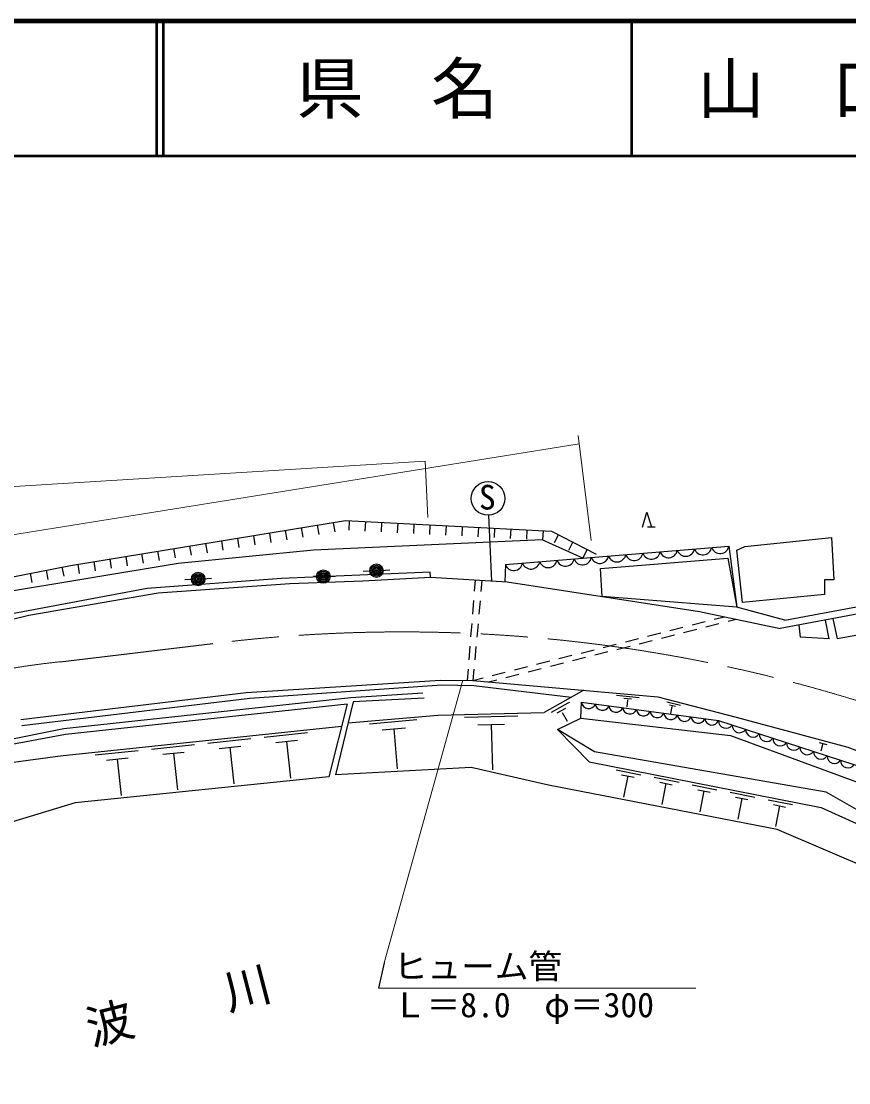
# Model space of a CAD drawing. Units: millimetres, scale not verified. Extents: x 40000 to 680000, y 20000 to 380000.
# Drawn here: x 287722 to 349126, y 301216 to 380000 of the extents above; entities that cross this region are included whole.
import ezdxf
from ezdxf.enums import TextEntityAlignment as Align

# ---------------------------------------------------------------- set-up
doc = ezdxf.new("R2010")
doc.units = ezdxf.units.MM
doc.header["$LTSCALE"] = 1000
doc.header["$PDMODE"] = 32
doc.header["$PDSIZE"] = 500
doc.linetypes.add('CHAIN', pattern=[18.5, 12, -1.5, 3.5, -1.5])
for name, color, linetype, lineweight in [('M-BGD', 7, 'Continuous', 25), ('M-BMK', 2, 'CHAIN', 13), ('M-STR-HTXT', 7, 'Continuous', 13), ('M-STR-STRC', 7, 'Continuous', 25), ('M-TTL', 2, 'Continuous', 140), ('M-TTL-LINE', 7, 'Continuous', 50)]:
    doc.layers.add(name, color=color, linetype=linetype, lineweight=lineweight)
doc.layers.add('M-TTL-TXT', color=7, linetype='Continuous')
doc.styles.add('ＭＳ ゴシック', font='')
doc.styles.get('ＭＳ ゴシック').set_extended_font_data('MS Gothic')

msp = doc.modelspace()

# ---------------------------------------------------------------- linework, layer by layer
at = {"layer": 'M-BGD'}
for p, q in [((310871, 342784), (310983, 342094)), ((312059, 342921), (312023, 342221)), ((313257, 342860), (313222, 342161)), ((314456, 342800), (314420, 342101)), ((315654, 342739), (315619, 342040)), ((322388, 343333), (322623, 338453)), ((306133, 342014), (306245, 341324)), ((307318, 342207), (307430, 341516)), ((308502, 342399), (308614, 341709)), ((309686, 342592), (309799, 341901)), ((316852, 342679), (316817, 341980)), ((318051, 342619), (318016, 341919)), ((319249, 342558), (319214, 341859)), ((320448, 342498), (320413, 341799)), ((321646, 342437), (321611, 341738)), ((322845, 342377), (322810, 341678)), ((324043, 342317), (324008, 341618)), ((325242, 342256), (325207, 341557)), ((326440, 342196), (326405, 341497)), ((301395, 341244), (301508, 340553)), ((302580, 341437), (302692, 340746)), ((303764, 341629), (303877, 340939)), ((304949, 341822), (305061, 341131)), ((326382, 341512), (309399, 340749)), ((329436, 340125), (326382, 341512)), ((327576, 341905), (327254, 341283)), ((328642, 341353), (328320, 340731)), ((341402, 341009), (347837, 341687)), ((347837, 341687), (348006, 338554)), ((296657, 340474), (296770, 339783)), ((297842, 340667), (297954, 339976)), ((299026, 340859), (299139, 340168)), ((309399, 340749), (299368, 339761)), ((300211, 341052), (300323, 340361)), ((323643, 339682), (340231, 341051)), ((329708, 340801), (329386, 340179)), ((340231, 341051), (340810, 336522)), ((340810, 340755), (341402, 341009)), ((341233, 336861), (340810, 340755)), ((299368, 339761), (276698, 335970)), ((291920, 339704), (292032, 339013)), ((293104, 339897), (293216, 339206)), ((294289, 340089), (294401, 339398)), ((295473, 340282), (295585, 339591)), ((323643, 339682), (323605, 338394)), ((340152, 340147), (340810, 336522)), ((288384, 339029), (288519, 338342)), ((289561, 339260), (289696, 338573)), ((290739, 339491), (290874, 338804)), ((309398, 338808), (311007, 338808)), ((314080, 339221), (313082, 339160)), ((314080, 339221), (315078, 339282)), ((300849, 338603), (299851, 338543)), ((300849, 338603), (301847, 338664)), ((321402, 338527), (321336, 337696)), ((321910, 338496), (321835, 337677)), ((348006, 338554), (347329, 338554)), ((347329, 338554), (347329, 337453)), ((347329, 337453), (341233, 336861)), ((365989, 337287), (348264, 334158)), ((321280, 336998), (321201, 336001)), ((321772, 336980), (321681, 335984)), ((344384, 335561), (340810, 336522)), ((339148, 335613), (339904, 335804)), ((347933, 335661), (348264, 334158)), ((321145, 335304), (321065, 334307)), ((321617, 335287), (321526, 334291)), ((335852, 334779), (336821, 335024)), ((336872, 334633), (337842, 334878)), ((337500, 335196), (338470, 335441)), ((338520, 335050), (339490, 335295)), ((340168, 335466), (340774, 335619)), ((345410, 335187), (345508, 334299)), ((347668, 334158), (347391, 335559)), ((332556, 333945), (333525, 334190)), ((334204, 334362), (335173, 334607)), ((335224, 334217), (336193, 334462)), ((347668, 334158), (345508, 334299)), ((290602, 332458), (301948, 333813)), ((321010, 333609), (320930, 332612)), ((321463, 333594), (321372, 332598)), ((329260, 333111), (330229, 333357)), ((330908, 333528), (331877, 333774)), ((331927, 333384), (332897, 333629)), ((333576, 333800), (334545, 334045)), ((325963, 332277), (326933, 332523)), ((327612, 332694), (328581, 332940)), ((328631, 332551), (329601, 332796)), ((330279, 332968), (331249, 333213)), ((320875, 331914), (320808, 331083)), ((321308, 331901), (321233, 331081)), ((322667, 331444), (323637, 331689)), ((324315, 331861), (325285, 332106)), ((325335, 331718), (326304, 331963)), ((326983, 332135), (327952, 332380)), ((304408, 330186), (318824, 331094)), ((318824, 331094), (321233, 331081)), ((321233, 331081), (321989, 331272)), ((321233, 331081), (334956, 329865)), ((322402, 330977), (323008, 331130)), ((323686, 331302), (324656, 331547)), ((287689, 328185), (304408, 330186)), ((304694, 329755), (318930, 330738)), ((312189, 329798), (317525, 330149)), ((318930, 330738), (321317, 330703)), ((321317, 330703), (328531, 329830)), ((329462, 330352), (326519, 328702)), ((287755, 327719), (304694, 329755)), ((290890, 327497), (312189, 329798)), ((311908, 329324), (291011, 327073)), ((311908, 329324), (310556, 323918)), ((312347, 329482), (311048, 324058)), ((317630, 329763), (312347, 329482)), ((328292, 329395), (327044, 328685)), ((328394, 329441), (328292, 329395)), ((329234, 328272), (329301, 329463)), ((331903, 329974), (333581, 329818)), ((332437, 329769), (332996, 329721)), ((332701, 329648), (332649, 329128)), ((334956, 329865), (340774, 328338)), ((335616, 329481), (336646, 329236)), ((328097, 328997), (327473, 328638)), ((327871, 328708), (328238, 328053)), ((335824, 329262), (336261, 329174)), ((336006, 329153), (335907, 328628)), ((313570, 327862), (317077, 328165)), ((320605, 328351), (324564, 328452)), ((321610, 327783), (323589, 327833)), ((322599, 327808), (322685, 324443)), ((327513, 327430), (329234, 328272)), ((329234, 328272), (340358, 326991)), ((340774, 328338), (349068, 326113)), ((279101, 325153), (290890, 327497)), ((291011, 327073), (279232, 324864)), ((305751, 326869), (308964, 327208)), ((314492, 327412), (316246, 327564)), ((315369, 327488), (315627, 324507)), ((330267, 325771), (327513, 327430)), ((329854, 325042), (327513, 327430)), ((340358, 326991), (355322, 321475)), ((297380, 325987), (300571, 326323)), ((301560, 326427), (304762, 326765)), ((302411, 326031), (304012, 326200)), ((306605, 326472), (308212, 326641)), ((307408, 326556), (307696, 323825)), ((346929, 326480), (347495, 326328)), ((347212, 326404), (347061, 325838)), ((293211, 325547), (296391, 325882)), ((298228, 325592), (299824, 325760)), ((299026, 325676), (299312, 322964)), ((303212, 326116), (303498, 323394)), ((347454, 322782), (330267, 325771)), ((349068, 326113), (359890, 321874)), ((294056, 325154), (295646, 325322)), ((294851, 325238), (295136, 322535)), ((331863, 324443), (333709, 324079)), ((332270, 324075), (333193, 323893)), ((332731, 323984), (332422, 322415)), ((334694, 323885), (336532, 323523)), ((335100, 323519), (336018, 323338)), ((335559, 323428), (335251, 321866)), ((337518, 323329), (339346, 322968)), ((337921, 322964), (338835, 322784)), ((338378, 322874), (338072, 321320)), ((340332, 322774), (342152, 322416)), ((340733, 322412), (341643, 322232)), ((341188, 322322), (340883, 320775)), ((353799, 319149), (347454, 322782)), ((343137, 322222), (344949, 321865)), ((343537, 321861), (344443, 321682)), ((343990, 321771), (343686, 320232)), ((314648, 310106), (314224, 308243))]:
    msp.add_line(p, q, dxfattribs=at)
for points in [[(365363, 347258), (366214, 339093), (344031, 334928)], [(344384, 335561), (365375, 339451), (364824, 347176)], [(269815, 334403), (270078, 334403), (275949, 336589), (291379, 339616), (311791, 342934), (327076, 342164), (330393, 340446)], [(340810, 336522), (330822, 337304), (330702, 339384), (340152, 340147)], [(212952, 308248), (220136, 311539), (250416, 323015), (266387, 329689), (273786, 332138), (278841, 333612), (288294, 335929), (297878, 337588), (307655, 338273), (313061, 338466), (318082, 338729), (318071, 339113), (307040, 338635), (297055, 337902), (286644, 335951), (281658, 334829), (277796, 333740), (271179, 331678), (265690, 329888), (256601, 326131), (250600, 323671), (218846, 311644)], [(318082, 338729), (323778, 338383), (338048, 336198), (344031, 334928)], [(329301, 329463), (339464, 328094), (352550, 323846), (366988, 317615)], [(311973, 327924), (318639, 328501), (326519, 328702)], [(250164, 312514), (267974, 319786), (280533, 324111), (290604, 325474), (311496, 327676)], [(326836, 323294), (321114, 324605), (311048, 324058)], [(329854, 325042), (347067, 321651), (353571, 318702), (359126, 316859), (363547, 314999)], [(310556, 323918), (291725, 321983), (271997, 316000), (249166, 307991)], [(361757, 312349), (343819, 320002), (326836, 323294)]]:
    msp.add_lwpolyline(points, dxfattribs=at)
for centre, radius in [((322362, 344583), 1250), ((314080, 339221), 500), ((314080, 339221), 400), ((300849, 338603), 500), ((300849, 338603), 400), ((300849, 338603), 300), ((300849, 338603), 200), ((310138, 338786), 500), ((310138, 338786), 400), ((310138, 338786), 300), ((310138, 338786), 200), ((310138, 338786), 100), ((310138, 338786), 20), ((314080, 339221), 300), ((314080, 339221), 200), ((314080, 339221), 100), ((314080, 339221), 20), ((300849, 338603), 100), ((300849, 338603), 20)]:
    msp.add_circle(centre, radius, dxfattribs=at)
for centre, radius, start, end in [((331924, 340526), 660, 198.73525, 350.70171), ((333200, 340631), 660, 198.73525, 350.70171), ((334476, 340736), 660, 198.73525, 350.70171), ((335752, 340842), 660, 198.73525, 350.70171), ((337028, 340947), 660, 198.73525, 350.70171), ((338304, 341052), 660, 198.73525, 350.70171), ((339580, 341158), 660, 198.73525, 350.70171), ((324268, 339894), 660, 198.73525, 350.70171), ((325544, 339999), 660, 198.73525, 350.70171), ((326820, 340105), 660, 198.73525, 350.70171), ((328096, 340210), 660, 198.73525, 350.70171), ((329372, 340315), 660, 198.73525, 350.70171), ((330648, 340420), 660, 198.73525, 350.70171), ((329826, 329522), 529, 186.41235, 338.24283), ((330843, 329385), 529, 186.41235, 338.24283), ((331859, 329249), 529, 186.41235, 338.24283), ((332875, 329112), 529, 186.41235, 338.24283), ((333892, 328975), 529, 186.41235, 338.24283), ((334908, 328838), 529, 186.41235, 338.24283), ((335924, 328701), 529, 186.41235, 338.24283), ((336941, 328564), 529, 186.41235, 338.24283), ((337957, 328427), 529, 186.41235, 338.24283), ((338973, 328290), 529, 186.41235, 338.24283), ((340014, 328073), 550, 177.84351, 326.18814), ((341020, 327747), 550, 177.84351, 326.18814), ((342027, 327420), 550, 177.84351, 326.18814), ((343034, 327093), 550, 177.84351, 326.18814), ((344040, 326766), 550, 177.84351, 326.18814), ((345047, 326440), 550, 177.84351, 326.18814), ((346053, 326113), 550, 177.84351, 326.18814), ((347060, 325786), 550, 177.84351, 326.18814), ((348067, 325459), 550, 177.84351, 326.18814), ((349073, 325133), 550, 177.84351, 326.18814)]:
    msp.add_arc(centre, radius, start, end, dxfattribs=at)
for p in [(300849, 338603), (310138, 338786), (314080, 339221)]:
    msp.add_point(p, dxfattribs=at)
at = {"layer": 'M-BMK'}
msp.add_line((290602, 332458), (301948, 333813), dxfattribs=at)
for centre, radius, start, end in [((315981, 220459), 114219, 69.26203, 97.0574), ((296026, 279098), 53635, 95.80383, 112.26866)]:
    msp.add_arc(centre, radius, start, end, dxfattribs=at)
at = {"layer": 'M-STR-HTXT'}
for p, q in [((329047, 349259), (330015, 341471)), ((270592, 339252), (329126, 348629)), ((317696, 347359), (225663, 341687)), ((317696, 347359), (317880, 343169)), ((320499, 331085), (314648, 310106)), ((337784, 308233), (314224, 308243))]:
    msp.add_line(p, q, dxfattribs=at)
at = {"layer": 'M-STR-STRC'}
for p, q in [((333809, 342449), (334145, 343569)), ((334145, 343569), (334481, 342449)), ((334761, 342449), (334201, 342449))]:
    msp.add_line(p, q, dxfattribs=at)
at = {"layer": 'M-TTL'}
msp.add_line((680000, 380000), (40000, 380000), dxfattribs=at)
at = {"layer": 'M-TTL-LINE'}
for p, q in [((297750, 380000), (297750, 370000)), ((298250, 380000), (298250, 370000)), ((333000, 380000), (333000, 370000)), ((40000, 370000), (680000, 370000))]:
    msp.add_line(p, q, dxfattribs=at)

# ---------------------------------------------------------------- texts
at = {"layer": 'M-BGD', "style": 'ＭＳ ゴシック'}
msp.add_text('S', height=1833, dxfattribs=at).set_placement((321683, 343209), align=Align.BOTTOM_LEFT)
msp.add_text('佐\u3000\u3000波\u3000\u3000川', height=2566, rotation=14.464, dxfattribs=at).set_placement((282949, 300580), align=Align.BOTTOM_LEFT)
at = {"layer": 'M-STR-HTXT', "style": 'ＭＳ ゴシック'}
for s, p in [('ヒューム管', (315358, 308394)), ('Ｌ＝8.0\u3000φ＝300', (315297, 305528))]:
    msp.add_text(s, height=1833, dxfattribs=at).set_placement(p, align=Align.BOTTOM_LEFT)
at = {"layer": 'M-TTL-TXT', "style": 'ＭＳ ゴシック'}
for s, p in [('県\u3000名', (315625, 375000)), ('山\u3000口\u3000県', (350375, 375000))]:
    msp.add_text(s, height=3666, dxfattribs=at).set_placement(p, align=Align.MIDDLE_CENTER)

doc.saveas('drawing.dxf')
